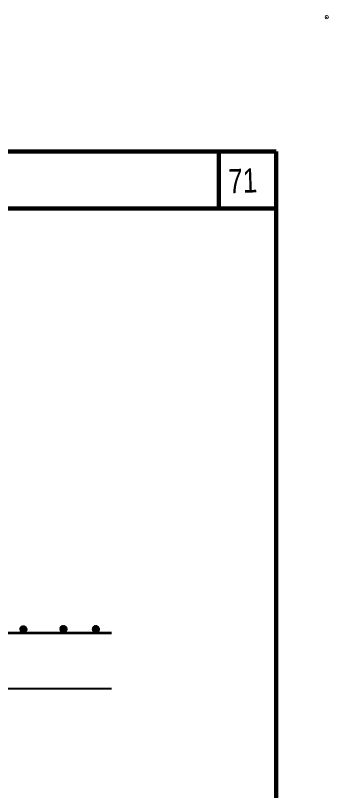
# Model space of a CAD drawing. Extents: x -8731 to 5759, y -68353 to -56618.
# Drawn here: x 5451 to 5759, y -67921 to -67157 of the extents above; entities that cross this region are included whole.
import ezdxf

# ---------------------------------------------------------------- set-up
doc = ezdxf.new("R2010")
doc.units = 0
doc.header["$LTSCALE"] = 6.7
doc.header["$PDMODE"] = 32
doc.header["$PDSIZE"] = 3.35
doc.layers.add('1', color=7, linetype='Continuous', lineweight=13)
doc.layers.add('3', color=7, linetype='Continuous', lineweight=40)

msp = doc.modelspace()

# ---------------------------------------------------------------- linework, layer by layer
at = {"layer": '1', "lineweight": 100}
for p, q in [((5707.46, -67291.3), (4215.24, -67291.3)), ((5651.22, -67291.3), (5651.22, -67347.56)), ((5707.46, -67291.3), (5707.46, -68312.74)), ((5707.46, -67347.56), (4215.24, -67347.56))]:
    msp.add_line(p, q, dxfattribs=at)
at = {"layer": '1'}
for p, q in [((5455.34, -67762.32), (5459.08, -67758.56)), ((5455.34, -67762.62), (5459.38, -67758.72)), ((5455.34, -67761.86), (5458.48, -67758.72)), ((5455.34, -67761.42), (5458.04, -67758.72)), ((5455.48, -67762.92), (5459.84, -67758.72)), ((5455.48, -67760.96), (5457.58, -67758.72)), ((5455.64, -67763.36), (5460.14, -67758.72)), ((5455.64, -67763.82), (5460.44, -67759.02)), ((5455.78, -67764.12), (5460.88, -67759.16)), ((5456.08, -67764.26), (5461.04, -67759.32)), ((5456.24, -67764.72), (5461.34, -67759.62)), ((5456.54, -67764.86), (5461.48, -67759.92)), ((5456.84, -67765.02), (5461.78, -67760.06)), ((5457.14, -67765.16), (5461.94, -67760.52)), ((5457.58, -67765.32), (5462.08, -67760.82)), ((5457.74, -67765.62), (5462.24, -67760.96)), ((5458.18, -67765.62), (5462.38, -67761.42)), ((5458.48, -67765.62), (5462.38, -67761.86)), ((5458.94, -67765.62), (5462.38, -67762.16)), ((5459.38, -67765.62), (5462.38, -67762.62)), ((5459.98, -67765.46), (5462.24, -67763.36)), ((5494.78, -67762.02), (5498.54, -67758.26)), ((5494.78, -67762.32), (5498.84, -67758.42)), ((5494.78, -67761.56), (5497.94, -67758.42)), ((5494.78, -67761.12), (5497.48, -67758.42)), ((5494.94, -67762.62), (5499.28, -67758.42)), ((5494.94, -67760.66), (5497.04, -67758.42)), ((5495.08, -67763.06), (5499.58, -67758.42)), ((5495.08, -67763.52), (5499.88, -67758.72)), ((5495.24, -67763.82), (5500.34, -67758.86)), ((5495.54, -67763.96), (5500.48, -67759.02)), ((5495.68, -67764.42), (5500.78, -67759.32)), ((5495.98, -67764.56), (5500.94, -67759.62)), ((5496.28, -67764.72), (5501.24, -67759.76)), ((5496.58, -67764.86), (5501.38, -67760.22)), ((5497.04, -67765.02), (5501.54, -67760.52)), ((5497.18, -67765.32), (5501.68, -67760.66)), ((5497.64, -67765.32), (5501.84, -67761.12)), ((5497.94, -67765.32), (5501.84, -67761.56)), ((5498.38, -67765.32), (5501.84, -67761.86)), ((5498.84, -67765.32), (5501.84, -67762.32)), ((5499.44, -67765.16), (5501.68, -67763.06)), ((5526.74, -67762.16), (5530.48, -67758.42)), ((5526.74, -67762.46), (5530.78, -67758.56)), ((5526.74, -67761.72), (5529.88, -67758.56)), ((5526.74, -67761.26), (5529.44, -67758.56)), ((5526.88, -67762.76), (5531.24, -67758.56)), ((5526.88, -67760.82), (5528.98, -67758.56)), ((5527.04, -67763.22), (5531.54, -67758.56)), ((5527.04, -67763.66), (5531.84, -67758.86)), ((5527.18, -67763.96), (5532.28, -67759.02)), ((5527.48, -67764.12), (5532.44, -67759.16)), ((5527.64, -67764.56), (5532.74, -67759.46)), ((5527.94, -67764.72), (5532.88, -67759.76)), ((5528.24, -67764.86), (5533.18, -67759.92)), ((5528.54, -67765.02), (5533.34, -67760.36)), ((5528.98, -67765.16), (5533.48, -67760.66)), ((5529.14, -67765.46), (5533.64, -67760.82)), ((5529.58, -67765.46), (5533.78, -67761.26)), ((5529.88, -67765.46), (5533.78, -67761.72)), ((5530.34, -67765.46), (5533.78, -67762.02)), ((5530.78, -67765.46), (5533.78, -67762.46)), ((5531.38, -67765.32), (5533.64, -67763.22))]:
    msp.add_line(p, q, dxfattribs=at)
for centre in [(5458.78, -67762.16), (5498.23, -67761.87), (5530.19, -67762.01)]:
    msp.add_circle(centre, 3.52, dxfattribs=at)
msp.add_point((5757.4, -67159.1), dxfattribs=at)
at = {"layer": '3', "lineweight": 53}
msp.add_line((5545.48, -67765.92), (5117.54, -67765.92), dxfattribs=at)
at = {"layer": '3'}
msp.add_line((5545.48, -67820.96), (4948.04, -67820.96), dxfattribs=at)

# ---------------------------------------------------------------- texts
at = {"layer": '1', "width": 0.8}
msp.add_text('71', height=23.78, rotation=2.121, dxfattribs=at).set_placement((5660.94, -67332.68))

doc.saveas('drawing.dxf')
